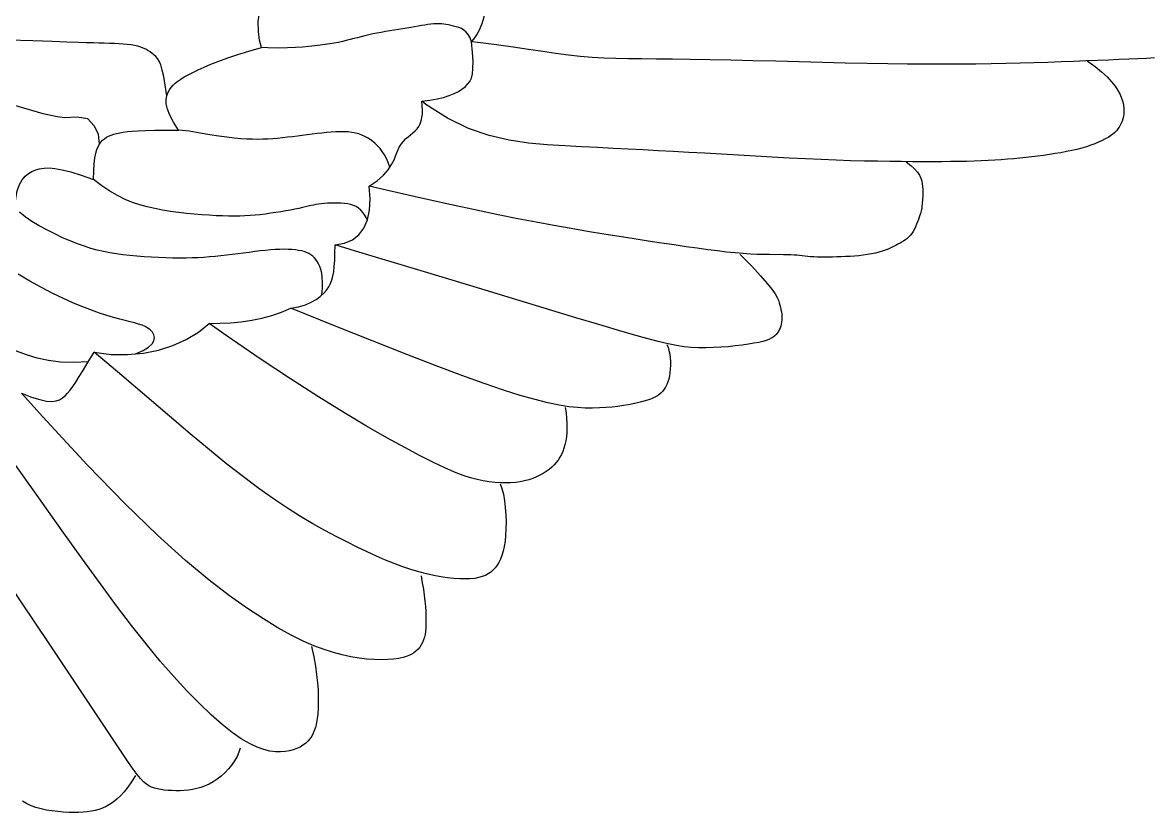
# Model space of a CAD drawing. Header units: millimetres. Extents: x 0 to 687901, y 0 to 346525.
# Drawn here: x 10412.34 to 10429.58, y 16949.69 to 16961.77 of the extents above; entities that cross this region are included whole.
import ezdxf

# ---------------------------------------------------------------- set-up
doc = ezdxf.new("R2010")
doc.units = ezdxf.units.MM
doc.layers.add('ARQ_Vista 01', color=1, linetype='Continuous')

# ---------------------------------------------------------------- blocks, each defined once
blk = doc.blocks.new('BRASÃO ESTADO PARANÁ')
at = {"layer": 'ARQ_Vista 01'}
for points in [[(3359.066, -31012.309), (3358.979, -31011.974), (3358.922, -31011.565), (3358.916, -31011.101), (3358.984, -31010.602), (3359.147, -31010.088), (3359.428, -31009.577), (3359.85, -31009.09), (3360.434, -31008.645)], [(3368.767, -31012.039), (3368.877, -31011.917), (3369.003, -31011.727), (3369.132, -31011.482), (3369.25, -31011.196), (3369.346, -31010.884), (3369.406, -31010.56), (3369.417, -31010.237), (3369.367, -31009.929)], [(3400.297, -31012.788), (3399.929, -31012.807), (3399.533, -31012.825), (3399.108, -31012.844), (3398.656, -31012.863), (3398.175, -31012.883), (3397.666, -31012.904), (3397.131, -31012.926), (3396.57, -31012.949), (3395.985, -31012.971), (3395.378, -31012.992), (3394.75, -31013.012), (3394.102, -31013.03), (3393.435, -31013.046), (3392.75, -31013.058), (3392.042, -31013.068), (3391.307, -31013.074), (3390.538, -31013.076), (3389.732, -31013.075), (3388.881, -31013.068), (3387.981, -31013.058), (3387.027, -31013.042), (3386.018, -31013.021), (3384.968, -31012.997), (3383.895, -31012.97), (3382.82, -31012.943), (3381.76, -31012.916), (3380.734, -31012.892), (3379.761, -31012.871), (3378.859, -31012.855), (3378.043, -31012.845), (3377.305, -31012.839), (3376.631, -31012.834), (3376.01, -31012.826), (3375.427, -31012.814), (3374.872, -31012.793), (3374.329, -31012.762), (3373.788, -31012.717), (3373.235, -31012.655), (3372.66, -31012.58), (3372.05, -31012.493), (3371.396, -31012.396), (3370.687, -31012.292), (3369.911, -31012.184), (3369.057, -31012.073), (3368.767, -31012.039)], [(3368.767, -31012.039), (3368.699, -31011.857), (3368.615, -31011.71), (3368.518, -31011.594), (3368.41, -31011.504), (3368.296, -31011.435), (3368.176, -31011.384), (3368.056, -31011.344), (3367.936, -31011.313), (3367.821, -31011.285), (3367.708, -31011.261), (3367.597, -31011.24), (3367.486, -31011.224), (3367.374, -31011.213), (3367.26, -31011.207), (3367.141, -31011.207), (3367.018, -31011.213), (3366.888, -31011.226), (3366.751, -31011.244), (3366.608, -31011.267), (3366.457, -31011.293), (3366.299, -31011.323), (3366.134, -31011.354), (3365.961, -31011.386), (3365.78, -31011.418), (3365.592, -31011.449), (3365.397, -31011.479), (3365.199, -31011.51), (3364.998, -31011.541), (3364.797, -31011.572), (3364.597, -31011.606), (3364.4, -31011.641), (3364.209, -31011.679), (3364.025, -31011.719), (3363.846, -31011.762), (3363.67, -31011.807), (3363.498, -31011.852), (3363.326, -31011.897), (3363.154, -31011.942), (3362.98, -31011.986), (3362.801, -31012.028), (3362.618, -31012.067), (3362.426, -31012.104), (3362.224, -31012.138), (3362.008, -31012.171), (3361.777, -31012.201), (3361.526, -31012.23), (3361.255, -31012.257), (3360.959, -31012.282), (3360.634, -31012.306), (3360.268, -31012.323), (3359.846, -31012.33), (3359.354, -31012.323), (3359.066, -31012.309)], [(3354.691, -31014.541), (3354.626, -31014.045), (3354.558, -31013.651), (3354.488, -31013.345), (3354.415, -31013.113), (3354.34, -31012.942), (3354.262, -31012.816), (3354.182, -31012.722), (3354.099, -31012.646), (3354.013, -31012.576), (3353.922, -31012.509), (3353.826, -31012.447), (3353.723, -31012.389), (3353.611, -31012.336), (3353.489, -31012.289), (3353.355, -31012.248), (3353.208, -31012.213), (3353.047, -31012.185), (3352.872, -31012.162), (3352.684, -31012.145), (3352.483, -31012.131), (3352.27, -31012.121), (3352.046, -31012.113), (3351.811, -31012.106), (3351.565, -31012.1), (3351.304, -31012.093), (3350.995, -31012.085), (3350.6, -31012.073), (3350.079, -31012.056), (3349.395, -31012.033), (3348.51, -31012.001), (3347.384, -31011.96)], [(3355.242, -31016.122), (3354.998, -31015.746), (3354.828, -31015.423), (3354.721, -31015.146), (3354.67, -31014.911), (3354.663, -31014.711), (3354.691, -31014.541), (3354.745, -31014.395), (3354.816, -31014.267), (3354.895, -31014.152), (3354.984, -31014.047), (3355.085, -31013.948), (3355.203, -31013.853), (3355.34, -31013.76), (3355.498, -31013.664), (3355.682, -31013.565), (3355.894, -31013.458), (3356.138, -31013.341), (3356.416, -31013.215), (3356.735, -31013.08), (3357.097, -31012.938), (3357.507, -31012.789), (3357.969, -31012.634), (3358.487, -31012.474), (3359.066, -31012.309)], [(3366.466, -31014.778), (3366.844, -31014.737), (3367.179, -31014.68), (3367.475, -31014.609), (3367.735, -31014.526), (3367.961, -31014.433), (3368.157, -31014.333), (3368.324, -31014.228), (3368.466, -31014.118), (3368.585, -31014.005), (3368.682, -31013.877), (3368.756, -31013.721), (3368.806, -31013.523), (3368.832, -31013.269), (3368.835, -31012.946), (3368.813, -31012.541), (3368.767, -31012.039)], [(3397.19, -31012.924), (3397.552, -31013.185), (3397.857, -31013.432), (3398.11, -31013.665), (3398.317, -31013.884), (3398.482, -31014.091), (3398.611, -31014.287), (3398.71, -31014.471), (3398.782, -31014.644), (3398.834, -31014.807), (3398.868, -31014.961), (3398.885, -31015.106), (3398.889, -31015.242), (3398.879, -31015.369), (3398.86, -31015.489), (3398.833, -31015.601), (3398.799, -31015.705), (3398.761, -31015.804), (3398.717, -31015.896), (3398.666, -31015.983), (3398.608, -31016.067), (3398.54, -31016.147), (3398.462, -31016.225), (3398.373, -31016.301), (3398.27, -31016.377), (3398.153, -31016.454), (3398.022, -31016.53), (3397.877, -31016.605), (3397.718, -31016.679), (3397.545, -31016.751), (3397.359, -31016.821), (3397.159, -31016.887), (3396.946, -31016.95), (3396.72, -31017.009), (3396.482, -31017.064), (3396.235, -31017.115), (3395.979, -31017.163), (3395.716, -31017.207), (3395.448, -31017.248), (3395.177, -31017.287), (3394.905, -31017.323), (3394.631, -31017.357), (3394.357, -31017.389), (3394.08, -31017.418), (3393.799, -31017.445), (3393.513, -31017.469), (3393.221, -31017.491), (3392.922, -31017.51), (3392.614, -31017.527), (3392.297, -31017.542), (3391.967, -31017.554), (3391.622, -31017.563), (3391.261, -31017.571), (3390.881, -31017.576), (3390.479, -31017.579), (3390.053, -31017.581), (3389.601, -31017.581), (3389.12, -31017.58), (3388.611, -31017.576), (3388.072, -31017.57), (3387.502, -31017.561), (3386.902, -31017.548), (3386.27, -31017.531), (3385.606, -31017.509), (3384.909, -31017.481), (3384.18, -31017.448), (3383.426, -31017.411), (3382.653, -31017.369), (3381.871, -31017.325), (3381.087, -31017.28), (3380.308, -31017.234), (3379.542, -31017.19), (3378.796, -31017.147), (3378.077, -31017.107), (3377.377, -31017.07), (3376.688, -31017.034), (3376, -31016.999), (3375.303, -31016.964), (3374.59, -31016.928), (3373.85, -31016.89), (3373.075, -31016.85), (3372.258, -31016.802), (3371.4, -31016.724), (3370.506, -31016.589), (3369.581, -31016.37), (3368.629, -31016.04), (3367.654, -31015.571), (3366.661, -31014.938), (3366.466, -31014.778)], [(3351.583, -31016.762), (3351.583, -31016.762), (3351.538, -31016.309), (3351.335, -31015.93), (3351.047, -31015.602), (3350.55, -31015.515), (3349.981, -31015.546), (3349.636, -31015.503), (3348.982, -31015.364), (3347.564, -31014.95), (3346.939, -31014.724), (3346.374, -31014.509), (3345.937, -31014.343), (3344.951, -31013.883), (3344.51, -31013.614), (3344.025, -31013.317)], [(3364.046, -31018.715), (3364.412, -31018.456), (3364.696, -31018.202), (3364.91, -31017.953), (3365.068, -31017.715), (3365.186, -31017.488), (3365.275, -31017.278), (3365.352, -31017.086), (3365.428, -31016.915), (3365.517, -31016.768), (3365.617, -31016.641), (3365.724, -31016.53), (3365.835, -31016.43), (3365.946, -31016.337), (3366.055, -31016.247), (3366.156, -31016.154), (3366.248, -31016.056), (3366.326, -31015.947), (3366.39, -31015.826), (3366.439, -31015.692), (3366.475, -31015.544), (3366.495, -31015.379), (3366.501, -31015.198), (3366.491, -31014.998), (3366.466, -31014.778)], [(3351.316, -31018.401), (3351.324, -31018.003), (3351.343, -31017.674), (3351.373, -31017.404), (3351.413, -31017.187), (3351.462, -31017.013), (3351.519, -31016.874), (3351.583, -31016.762), (3351.655, -31016.669), (3351.733, -31016.588), (3351.817, -31016.516), (3351.91, -31016.452), (3352.011, -31016.397), (3352.123, -31016.349), (3352.245, -31016.307), (3352.379, -31016.27), (3352.525, -31016.239), (3352.687, -31016.211), (3352.875, -31016.186), (3353.102, -31016.166), (3353.379, -31016.15), (3353.719, -31016.137), (3354.135, -31016.128), (3354.639, -31016.123), (3355.242, -31016.122)], [(3364.989, -31017.834), (3364.915, -31017.623), (3364.832, -31017.434), (3364.742, -31017.264), (3364.645, -31017.112), (3364.542, -31016.976), (3364.434, -31016.854), (3364.322, -31016.745), (3364.205, -31016.647), (3364.086, -31016.558), (3363.962, -31016.479), (3363.833, -31016.409), (3363.698, -31016.349), (3363.556, -31016.299), (3363.406, -31016.258), (3363.246, -31016.227), (3363.075, -31016.206), (3362.893, -31016.195), (3362.701, -31016.194), (3362.5, -31016.2), (3362.291, -31016.212), (3362.076, -31016.231), (3361.856, -31016.254), (3361.633, -31016.28), (3361.407, -31016.308), (3361.179, -31016.338), (3360.952, -31016.367), (3360.723, -31016.397), (3360.495, -31016.426), (3360.267, -31016.453), (3360.039, -31016.478), (3359.813, -31016.5), (3359.587, -31016.519), (3359.362, -31016.533), (3359.134, -31016.542), (3358.899, -31016.546), (3358.653, -31016.544), (3358.39, -31016.534), (3358.108, -31016.516), (3357.801, -31016.489), (3357.466, -31016.453), (3357.097, -31016.405), (3356.689, -31016.344), (3356.234, -31016.264), (3355.726, -31016.163), (3355.242, -31016.122)], [(3388.833, -31017.585), (3389.051, -31017.755), (3389.221, -31017.914), (3389.35, -31018.065), (3389.444, -31018.207), (3389.509, -31018.343), (3389.552, -31018.473), (3389.577, -31018.599), (3389.59, -31018.722), (3389.598, -31018.843), (3389.601, -31018.96), (3389.601, -31019.074), (3389.598, -31019.183), (3389.592, -31019.286), (3389.585, -31019.381), (3389.578, -31019.469), (3389.57, -31019.547), (3389.563, -31019.615), (3389.556, -31019.676), (3389.549, -31019.733), (3389.54, -31019.789), (3389.528, -31019.845), (3389.513, -31019.907), (3389.493, -31019.975), (3389.469, -31020.054), (3389.439, -31020.146), (3389.403, -31020.247), (3389.362, -31020.356), (3389.316, -31020.468), (3389.266, -31020.581), (3389.211, -31020.692), (3389.153, -31020.797), (3389.091, -31020.893), (3389.025, -31020.978), (3388.956, -31021.053), (3388.884, -31021.12), (3388.807, -31021.18), (3388.726, -31021.235), (3388.64, -31021.288), (3388.549, -31021.339), (3388.452, -31021.391), (3388.35, -31021.445), (3388.242, -31021.501), (3388.126, -31021.556), (3388.002, -31021.611), (3387.869, -31021.665), (3387.727, -31021.715), (3387.574, -31021.762), (3387.41, -31021.804), (3387.234, -31021.84), (3387.047, -31021.871), (3386.853, -31021.896), (3386.653, -31021.918), (3386.448, -31021.935), (3386.242, -31021.949), (3386.035, -31021.961), (3385.831, -31021.97), (3385.63, -31021.977), (3385.434, -31021.982), (3385.244, -31021.985), (3385.061, -31021.986), (3384.886, -31021.984), (3384.72, -31021.981), (3384.564, -31021.975), (3384.419, -31021.966), (3384.285, -31021.955), (3384.158, -31021.942), (3384.036, -31021.929), (3383.914, -31021.915), (3383.789, -31021.902), (3383.655, -31021.89), (3383.51, -31021.881), (3383.35, -31021.874), (3383.171, -31021.872), (3382.972, -31021.871), (3382.752, -31021.872), (3382.509, -31021.871), (3382.244, -31021.867), (3381.955, -31021.859), (3381.641, -31021.845), (3381.302, -31021.822), (3380.936, -31021.791), (3380.543, -31021.751), (3380.12, -31021.701), (3379.668, -31021.644), (3379.185, -31021.578), (3378.669, -31021.505), (3378.121, -31021.425), (3377.537, -31021.337), (3376.919, -31021.244), (3376.267, -31021.143), (3375.583, -31021.035), (3374.869, -31020.92), (3374.126, -31020.796), (3373.358, -31020.664), (3372.564, -31020.523), (3371.748, -31020.373), (3370.905, -31020.212), (3369.999, -31020.031), (3368.992, -31019.822), (3367.843, -31019.574), (3366.511, -31019.278), (3364.955, -31018.925), (3364.046, -31018.715)], [(3347.672, -31019.71), (3347.718, -31019.273), (3347.792, -31018.917), (3347.891, -31018.632), (3348.012, -31018.411), (3348.15, -31018.242), (3348.304, -31018.116), (3348.469, -31018.024), (3348.643, -31017.956), (3348.825, -31017.905), (3349.026, -31017.873), (3349.257, -31017.867), (3349.531, -31017.892), (3349.862, -31017.952), (3350.261, -31018.054), (3350.741, -31018.201), (3351.316, -31018.401)], [(3363.957, -31020.266), (3363.861, -31020.083), (3363.761, -31019.934), (3363.658, -31019.814), (3363.55, -31019.721), (3363.435, -31019.65), (3363.314, -31019.597), (3363.185, -31019.559), (3363.047, -31019.532), (3362.9, -31019.513), (3362.746, -31019.499), (3362.587, -31019.492), (3362.427, -31019.49), (3362.268, -31019.493), (3362.114, -31019.501), (3361.966, -31019.512), (3361.828, -31019.526), (3361.7, -31019.543), (3361.582, -31019.562), (3361.466, -31019.584), (3361.351, -31019.609), (3361.23, -31019.636), (3361.1, -31019.666), (3360.956, -31019.698), (3360.795, -31019.733), (3360.612, -31019.771), (3360.411, -31019.81), (3360.195, -31019.849), (3359.967, -31019.889), (3359.73, -31019.927), (3359.489, -31019.963), (3359.246, -31019.996), (3359.006, -31020.025), (3358.771, -31020.048), (3358.537, -31020.067), (3358.302, -31020.081), (3358.062, -31020.089), (3357.813, -31020.093), (3357.551, -31020.091), (3357.274, -31020.084), (3356.976, -31020.072), (3356.657, -31020.055), (3356.319, -31020.032), (3355.966, -31020.003), (3355.603, -31019.967), (3355.234, -31019.923), (3354.864, -31019.872), (3354.497, -31019.812), (3354.138, -31019.744), (3353.789, -31019.665), (3353.447, -31019.571), (3353.109, -31019.457), (3352.77, -31019.317), (3352.425, -31019.147), (3352.071, -31018.941), (3351.702, -31018.694), (3351.316, -31018.401)], [(3362.47, -31021.421), (3362.9, -31021.341), (3363.265, -31021.184), (3363.562, -31020.952), (3363.793, -31020.645), (3363.957, -31020.266), (3364.054, -31019.817), (3364.084, -31019.299), (3364.046, -31018.715)], [(3361.861, -31023.729), (3361.884, -31023.417), (3361.888, -31023.149), (3361.876, -31022.92), (3361.85, -31022.725), (3361.812, -31022.559), (3361.763, -31022.418), (3361.707, -31022.297), (3361.645, -31022.192), (3361.579, -31022.099), (3361.508, -31022.015), (3361.431, -31021.942), (3361.347, -31021.877), (3361.255, -31021.821), (3361.153, -31021.773), (3361.041, -31021.733), (3360.918, -31021.699), (3360.782, -31021.672), (3360.634, -31021.65), (3360.473, -31021.636), (3360.299, -31021.627), (3360.114, -31021.624), (3359.916, -31021.628), (3359.706, -31021.638), (3359.484, -31021.653), (3359.251, -31021.675), (3359.007, -31021.702), (3358.756, -31021.732), (3358.498, -31021.765), (3358.236, -31021.8), (3357.972, -31021.834), (3357.708, -31021.868), (3357.446, -31021.901), (3357.187, -31021.93), (3356.93, -31021.956), (3356.671, -31021.978), (3356.409, -31021.997), (3356.142, -31022.012), (3355.867, -31022.023), (3355.582, -31022.03), (3355.284, -31022.032), (3354.972, -31022.029), (3354.649, -31022.022), (3354.319, -31022.01), (3353.984, -31021.993), (3353.648, -31021.971), (3353.315, -31021.945), (3352.988, -31021.913), (3352.671, -31021.877), (3352.366, -31021.836), (3352.07, -31021.788), (3351.778, -31021.731), (3351.487, -31021.663), (3351.192, -31021.581), (3350.888, -31021.485), (3350.572, -31021.372), (3350.239, -31021.24), (3349.886, -31021.087), (3349.523, -31020.917), (3349.158, -31020.732), (3348.802, -31020.536), (3348.466, -31020.333), (3348.158, -31020.125), (3347.89, -31019.916)], [(3353.249, -31026.457), (3353.603, -31026.303), (3353.855, -31026.148), (3354.018, -31025.995), (3354.104, -31025.846), (3354.126, -31025.704), (3354.097, -31025.573), (3354.029, -31025.454), (3353.934, -31025.35), (3353.824, -31025.264), (3353.698, -31025.193), (3353.555, -31025.132), (3353.393, -31025.078), (3353.211, -31025.027), (3353.006, -31024.975), (3352.776, -31024.918), (3352.52, -31024.852), (3352.237, -31024.774), (3351.925, -31024.681), (3351.585, -31024.57), (3351.215, -31024.439), (3350.815, -31024.286), (3350.385, -31024.107), (3349.924, -31023.9), (3349.432, -31023.663), (3348.91, -31023.393), (3348.373, -31023.094), (3347.835, -31022.768)], [(3360.417, -31024.347), (3360.781, -31024.275), (3361.096, -31024.181), (3361.365, -31024.068), (3361.593, -31023.941), (3361.783, -31023.803), (3361.94, -31023.656), (3362.068, -31023.504), (3362.171, -31023.351), (3362.253, -31023.197), (3362.318, -31023.037), (3362.366, -31022.86), (3362.403, -31022.658), (3362.428, -31022.422), (3362.446, -31022.143), (3362.46, -31021.813), (3362.47, -31021.421)], [(3381.171, -31021.866), (3381.701, -31022.41), (3382.11, -31022.848), (3382.415, -31023.196), (3382.633, -31023.468), (3382.78, -31023.679), (3382.874, -31023.843), (3382.931, -31023.975), (3382.968, -31024.09), (3382.999, -31024.199), (3383.027, -31024.306), (3383.051, -31024.411), (3383.07, -31024.513), (3383.085, -31024.613), (3383.094, -31024.711), (3383.097, -31024.807), (3383.094, -31024.902), (3383.084, -31024.995), (3383.067, -31025.086), (3383.043, -31025.174), (3383.013, -31025.259), (3382.976, -31025.341), (3382.933, -31025.419), (3382.883, -31025.492), (3382.826, -31025.561), (3382.763, -31025.623), (3382.689, -31025.682), (3382.6, -31025.735), (3382.493, -31025.786), (3382.364, -31025.833), (3382.209, -31025.879), (3382.023, -31025.923), (3381.803, -31025.966), (3381.546, -31026.009), (3381.258, -31026.05), (3380.944, -31026.088), (3380.613, -31026.121), (3380.27, -31026.148), (3379.922, -31026.166), (3379.576, -31026.175), (3379.238, -31026.172), (3378.911, -31026.156), (3378.58, -31026.123), (3378.229, -31026.07), (3377.837, -31025.992), (3377.388, -31025.886), (3376.862, -31025.748), (3376.242, -31025.574), (3375.509, -31025.361), (3374.638, -31025.102), (3373.578, -31024.783), (3372.27, -31024.387), (3370.658, -31023.898), (3368.681, -31023.298), (3366.284, -31022.572), (3363.406, -31021.703), (3362.47, -31021.421)], [(3351.071, -31026.822), (3350.404, -31026.853), (3349.792, -31026.832), (3349.229, -31026.764), (3348.708, -31026.653), (3348.22, -31026.505), (3347.76, -31026.323), (3347.32, -31026.111), (3346.892, -31025.876), (3346.472, -31025.617), (3346.056, -31025.329), (3345.645, -31025.002), (3345.238, -31024.626), (3344.833, -31024.191), (3344.431, -31023.687), (3344.029, -31023.106), (3343.628, -31022.437)], [(3356.659, -31025.05), (3357.149, -31025.042), (3357.64, -31025.016), (3358.13, -31024.969), (3358.614, -31024.9), (3359.088, -31024.805), (3359.55, -31024.683), (3359.994, -31024.531), (3360.417, -31024.347)], [(3377.787, -31026.021), (3377.84, -31026.153), (3377.882, -31026.301), (3377.914, -31026.462), (3377.935, -31026.632), (3377.947, -31026.807), (3377.949, -31026.982), (3377.942, -31027.154), (3377.927, -31027.32), (3377.903, -31027.474), (3377.872, -31027.618), (3377.832, -31027.751), (3377.784, -31027.874), (3377.727, -31027.987), (3377.662, -31028.09), (3377.588, -31028.184), (3377.506, -31028.268), (3377.415, -31028.344), (3377.313, -31028.412), (3377.201, -31028.473), (3377.076, -31028.529), (3376.938, -31028.58), (3376.786, -31028.628), (3376.619, -31028.674), (3376.434, -31028.718), (3376.233, -31028.762), (3376.014, -31028.805), (3375.778, -31028.844), (3375.525, -31028.88), (3375.255, -31028.911), (3374.97, -31028.935), (3374.669, -31028.952), (3374.352, -31028.959), (3374.018, -31028.955), (3373.657, -31028.934), (3373.257, -31028.891), (3372.805, -31028.82), (3372.289, -31028.713), (3371.698, -31028.566), (3371.018, -31028.372), (3370.239, -31028.125), (3369.346, -31027.818), (3368.319, -31027.446), (3367.136, -31027), (3365.776, -31026.475), (3364.218, -31025.862), (3362.438, -31025.155), (3360.417, -31024.347)], [(3351.337, -31026.381), (3352.121, -31026.476), (3352.882, -31026.489), (3353.615, -31026.424), (3354.315, -31026.285), (3354.975, -31026.074), (3355.59, -31025.796), (3356.153, -31025.453), (3356.659, -31025.05)], [(3373.091, -31028.924), (3373.13, -31029.182), (3373.156, -31029.427), (3373.17, -31029.66), (3373.172, -31029.881), (3373.163, -31030.09), (3373.144, -31030.287), (3373.115, -31030.473), (3373.078, -31030.646), (3373.033, -31030.807), (3372.979, -31030.958), (3372.917, -31031.099), (3372.846, -31031.23), (3372.765, -31031.354), (3372.675, -31031.47), (3372.576, -31031.58), (3372.466, -31031.686), (3372.346, -31031.786), (3372.216, -31031.882), (3372.075, -31031.972), (3371.924, -31032.056), (3371.763, -31032.133), (3371.591, -31032.202), (3371.408, -31032.263), (3371.215, -31032.314), (3371.012, -31032.355), (3370.798, -31032.386), (3370.574, -31032.406), (3370.34, -31032.414), (3370.096, -31032.41), (3369.842, -31032.394), (3369.578, -31032.364), (3369.305, -31032.32), (3369.021, -31032.26), (3368.714, -31032.178), (3368.372, -31032.066), (3367.981, -31031.917), (3367.53, -31031.721), (3367.004, -31031.472), (3366.392, -31031.161), (3365.68, -31030.782), (3364.857, -31030.325), (3363.92, -31029.786), (3362.867, -31029.157), (3361.699, -31028.433), (3360.413, -31027.609), (3359.007, -31026.677), (3357.482, -31025.632), (3356.659, -31025.05)], [(3347.993, -31028.273), (3348.454, -31028.449), (3348.832, -31028.566), (3349.139, -31028.63), (3349.386, -31028.648), (3349.584, -31028.626), (3349.744, -31028.572), (3349.878, -31028.49), (3349.997, -31028.388), (3350.11, -31028.271), (3350.227, -31028.131), (3350.352, -31027.962), (3350.493, -31027.755), (3350.655, -31027.501), (3350.846, -31027.193), (3351.071, -31026.822), (3351.337, -31026.381)], [(3370.084, -31032.455), (3370.168, -31032.675), (3370.235, -31032.938), (3370.287, -31033.234), (3370.324, -31033.552), (3370.347, -31033.881), (3370.357, -31034.212), (3370.354, -31034.533), (3370.339, -31034.833), (3370.312, -31035.105), (3370.274, -31035.348), (3370.226, -31035.565), (3370.168, -31035.758), (3370.102, -31035.929), (3370.026, -31036.081), (3369.944, -31036.215), (3369.853, -31036.335), (3369.756, -31036.441), (3369.65, -31036.535), (3369.533, -31036.616), (3369.403, -31036.685), (3369.257, -31036.741), (3369.093, -31036.786), (3368.91, -31036.819), (3368.704, -31036.84), (3368.474, -31036.849), (3368.222, -31036.846), (3367.949, -31036.829), (3367.656, -31036.799), (3367.346, -31036.754), (3367.02, -31036.693), (3366.68, -31036.617), (3366.328, -31036.523), (3365.964, -31036.412), (3365.589, -31036.283), (3365.2, -31036.137), (3364.797, -31035.972), (3364.377, -31035.79), (3363.941, -31035.59), (3363.485, -31035.372), (3363.01, -31035.137), (3362.513, -31034.882), (3361.992, -31034.604), (3361.445, -31034.297), (3360.869, -31033.956), (3360.262, -31033.575), (3359.622, -31033.149), (3358.945, -31032.671), (3358.23, -31032.138), (3357.472, -31031.543), (3356.66, -31030.881), (3355.781, -31030.146), (3354.822, -31029.334), (3353.771, -31028.44), (3352.614, -31027.457), (3351.337, -31026.381), (3351.337, -31026.381)], [(3361.379, -31039.966), (3361.477, -31040.438), (3361.554, -31040.873), (3361.611, -31041.274), (3361.651, -31041.642), (3361.677, -31041.98), (3361.688, -31042.29), (3361.689, -31042.573), (3361.681, -31042.832), (3361.665, -31043.069), (3361.642, -31043.284), (3361.61, -31043.481), (3361.569, -31043.66), (3361.519, -31043.822), (3361.458, -31043.969), (3361.387, -31044.104), (3361.304, -31044.226), (3361.209, -31044.338), (3361.102, -31044.439), (3360.981, -31044.529), (3360.846, -31044.609), (3360.697, -31044.676), (3360.533, -31044.733), (3360.353, -31044.777), (3360.158, -31044.809), (3359.945, -31044.827), (3359.712, -31044.825), (3359.456, -31044.794), (3359.173, -31044.727), (3358.861, -31044.615), (3358.515, -31044.45), (3358.133, -31044.225), (3357.711, -31043.931), (3357.246, -31043.562), (3356.742, -31043.117), (3356.202, -31042.601), (3355.628, -31042.014), (3355.025, -31041.358), (3354.395, -31040.636), (3353.742, -31039.85), (3353.069, -31039.001), (3352.374, -31038.086), (3351.631, -31037.075), (3350.808, -31035.932), (3349.871, -31034.622), (3348.791, -31033.107), (3347.534, -31031.353)], [(3366.434, -31036.709), (3366.493, -31037.023), (3366.541, -31037.321), (3366.581, -31037.602), (3366.611, -31037.866), (3366.634, -31038.114), (3366.649, -31038.345), (3366.659, -31038.56), (3366.662, -31038.759), (3366.66, -31038.942), (3366.653, -31039.111), (3366.639, -31039.266), (3366.618, -31039.409), (3366.589, -31039.542), (3366.551, -31039.665), (3366.504, -31039.781), (3366.447, -31039.891), (3366.379, -31039.996), (3366.298, -31040.095), (3366.201, -31040.188), (3366.086, -31040.273), (3365.951, -31040.349), (3365.792, -31040.417), (3365.609, -31040.474), (3365.398, -31040.519), (3365.157, -31040.553), (3364.888, -31040.574), (3364.594, -31040.58), (3364.275, -31040.57), (3363.934, -31040.544), (3363.573, -31040.5), (3363.193, -31040.436), (3362.798, -31040.353), (3362.387, -31040.246), (3361.954, -31040.11), (3361.489, -31039.936), (3360.986, -31039.716), (3360.436, -31039.441), (3359.829, -31039.104), (3359.159, -31038.695), (3358.417, -31038.208), (3357.589, -31037.626), (3356.646, -31036.904), (3355.552, -31035.99), (3354.272, -31034.832), (3352.771, -31033.376), (3351.014, -31031.571), (3348.966, -31029.364), (3347.993, -31028.273)], [(3358.087, -31044.663), (3358.026, -31044.852), (3357.937, -31045.045), (3357.825, -31045.24), (3357.692, -31045.432), (3357.542, -31045.618), (3357.378, -31045.794), (3357.205, -31045.955), (3357.024, -31046.098), (3356.84, -31046.221), (3356.652, -31046.323), (3356.463, -31046.407), (3356.271, -31046.475), (3356.079, -31046.528), (3355.885, -31046.567), (3355.691, -31046.596), (3355.498, -31046.614), (3355.306, -31046.625), (3355.116, -31046.627), (3354.931, -31046.623), (3354.751, -31046.612), (3354.579, -31046.594), (3354.415, -31046.569), (3354.262, -31046.539), (3354.122, -31046.502), (3353.994, -31046.459), (3353.873, -31046.403), (3353.753, -31046.324), (3353.627, -31046.216), (3353.487, -31046.069), (3353.329, -31045.876), (3353.144, -31045.628), (3352.926, -31045.317), (3352.653, -31044.914), (3352.246, -31044.302), (3351.61, -31043.343), (3350.649, -31041.9), (3349.269, -31039.834), (3347.375, -31037.009)], [(3353.256, -31045.928), (3353.073, -31046.217), (3352.894, -31046.467), (3352.721, -31046.682), (3352.551, -31046.866), (3352.383, -31047.02), (3352.218, -31047.15), (3352.054, -31047.259), (3351.89, -31047.349), (3351.726, -31047.425), (3351.559, -31047.487), (3351.388, -31047.536), (3351.211, -31047.574), (3351.026, -31047.601), (3350.831, -31047.619), (3350.624, -31047.629), (3350.402, -31047.631), (3350.166, -31047.626), (3349.918, -31047.613), (3349.662, -31047.592), (3349.404, -31047.561), (3349.147, -31047.519), (3348.896, -31047.465), (3348.655, -31047.398), (3348.429, -31047.317), (3348.22, -31047.22), (3348.026, -31047.105)]]:
    blk.add_lwpolyline(points, dxfattribs=at)

msp = doc.modelspace()

# ---------------------------------------------------------------- block references
at = {"layer": 'ARQ_Vista 01', "xscale": 0.3311642879270948, "yscale": 0.3311642879998544, "zscale": 0.331164288}
msp.add_blockref('BRASÃO ESTADO PARANÁ', (9303.587, 27231.558), dxfattribs=at)

doc.saveas('drawing.dxf')
